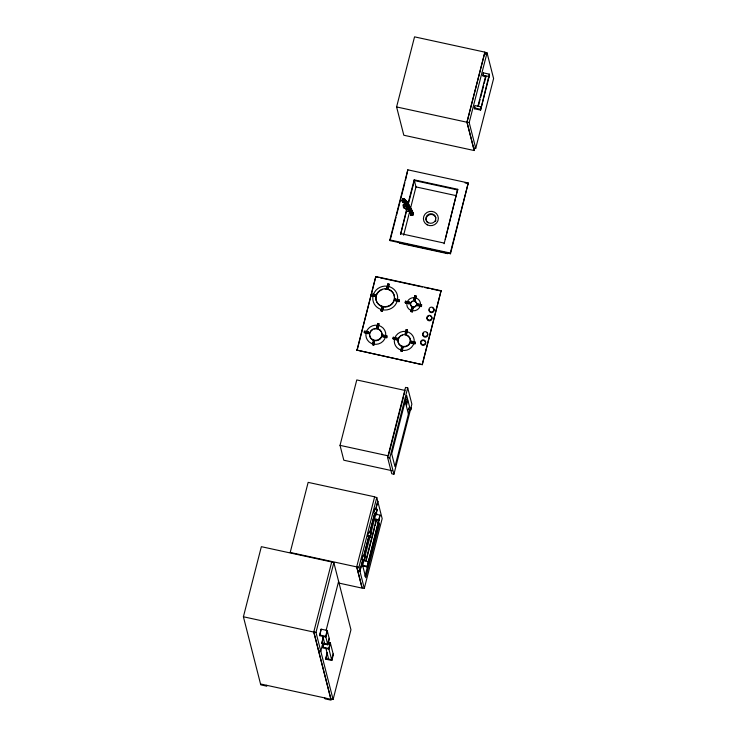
<?xml version="1.0" encoding="UTF-8"?>
<svg xmlns="http://www.w3.org/2000/svg" width="737" height="737" viewBox="0 0 737 737"><rect width="100%" height="100%" fill="white"/><g stroke="black" fill="none" stroke-linecap="round" stroke-linejoin="round"><path stroke-width="1.11" d="M368.951 532.63C368.684 530.041 366.879 538.305 368.196 536.085M408.851 407.837L408.28 409.892L408.63 409.026M403.894 201.91L402.291 201.265L402.872 199.755L402.42 201.514L404.254 201.984M410.804 213.675C410.085 217.222 415.806 214.301 412.527 211.851A8.089 0.709 59 0 0 408.068 203.817A8.089 0.709 59 0 0 404.475 199.183L404.383 199.985M362.853 556.932L362.954 556.343M368.795 533.745L368.887 533.155M374.608 511.192L374.737 510.557M266.582 685.29L266.803 686.175L260.76 684.857L243.403 616.768L261.349 546.679L331.705 561.972L313.75 632.06L331.106 700.15L325.063 698.833L324.842 697.948M474.729 148.303L474.158 150.532L403.812 135.24L396.598 106.939L414.544 36.85L484.9 52.143L485.416 54.51M356.975 350.13L375.815 276.532L441.095 290.719L422.338 364.668L356.975 350.13L422.338 364.668M357.058 350.48L375.815 276.532M371.347 295.666L371.466 293.787L375.225 294.607L375.409 295.316L375.105 296.477L371.347 295.666L371.162 294.957L374.93 295.777L375.105 296.477M364.207 332.166L364.511 330.996L368.27 331.816L368.15 333.695L364.391 332.875L364.207 332.166L367.975 332.986L368.15 333.695M374.93 295.777L375.225 294.607M389.873 239.912L407.819 169.823L468.262 182.96L450.491 253.758L390.048 240.621L389.873 239.912L450.307 253.049L450.491 253.758M390.048 240.621L396.036 217.258M396.607 215.038L404.871 182.767M405.433 180.547L407.819 169.823M367.975 332.986L368.27 331.816M392.158 470.722L343.81 460.22L340.024 445.36L356.772 379.942L405.129 390.453M406.787 210.156L400.606 234.283L406.603 209.446M412.379 211.897A8.052 0.7 59 0 0 407.948 203.909L414.185 179.837L457.705 189.298L445.249 239.359M372.406 344.271L373.337 340.632L374.543 340.899L373.788 345.238L372.581 344.98L372.406 344.271L373.613 344.529L373.788 345.238M376.8 327.099L377.731 323.46L378.938 323.727L378.192 328.066L376.985 327.808L376.8 327.099L378.007 327.357L378.192 328.066M381.057 310.47L381.987 306.832L383.203 307.099L382.448 311.438L381.241 311.171L381.057 310.47L382.263 310.728L382.448 311.438M386.943 287.485L387.874 283.846L389.081 284.113L388.335 288.453L387.128 288.185L386.943 287.485L388.15 287.743L388.335 288.453M407.911 205.77L414.369 180.547L457.88 190.008M372.811 344.068L373.281 342.254M377.215 326.896L377.676 325.081M381.241 311.171L381.987 306.832M387.128 288.185L387.874 283.846M373.613 344.529L374.543 340.899M378.007 327.357L378.938 323.727M382.263 310.728L383.203 307.099M388.15 287.743L389.081 284.113M403.636 235.167L409.809 211.04M410.371 208.847L415.99 186.912L414.185 179.837M382.825 336.21L383.12 335.04L386.888 335.86L386.768 337.739L383.01 336.92L382.825 336.21L386.584 337.03L386.768 337.739M383.01 336.92L383.12 335.04M395.069 300.152L395.364 298.982L399.132 299.802L399.012 301.673L395.244 300.862L395.069 300.152L398.828 300.963L399.012 301.673M386.584 337.03L386.888 335.86M398.828 300.963L399.132 299.802M315.989 632.41L313.815 631.941L330.913 699.035L333.096 699.514L315.989 632.41L333.852 562.672L331.668 562.193M392.978 338.421L393.282 337.251L397.04 338.071L396.921 339.941L393.162 339.131L392.978 338.421L396.736 339.232L396.921 339.941M327.357 631.185L325.855 637.026L319.812 635.709L319.637 635.008L321.129 629.168L327.173 630.476L329.338 638.97L327.845 644.811L321.802 643.493L323.11 636.943M319.812 635.709L321.129 629.168M405.221 302.354L405.516 301.184L409.284 302.004L409.164 303.884L405.405 303.064L405.221 302.354L408.98 303.174L409.164 303.884M405.405 303.064L405.516 301.184M396.736 339.232L397.04 338.071M321.802 643.493L323.294 637.652M408.98 303.174L409.284 302.004M322.742 643.355L320.779 651.213L318.577 650.633M326.169 630.181L338.615 581.364M328.435 642.876L330.443 643.318L328.951 649.159L322.907 647.841L323.479 644.221M327.845 644.811L325.68 636.317L327.173 630.476M322.907 647.841L323.902 643.954M400.808 350.443L401.739 346.814L402.946 347.072L402.199 351.411L400.992 351.153L400.808 350.443L402.015 350.711L402.199 351.411M405.203 333.271L406.133 329.642L407.349 329.9L406.594 334.239L405.387 333.981L405.203 333.271L406.419 333.539L406.594 334.239M410.924 310.959L411.854 307.329L413.061 307.587L412.305 311.935L411.099 311.668L410.924 310.959L412.13 311.226L412.305 311.935M413.908 299.277L414.839 295.648L416.055 295.906L415.3 300.245L414.093 299.987L413.908 299.277L415.124 299.544L415.3 300.245M400.992 351.153L401.739 346.814M411.099 311.668L411.568 309.853M414.093 299.987L414.839 295.648M402.015 350.711L402.946 347.072M406.419 333.539L407.349 329.9M412.13 311.226L413.061 307.587M415.124 299.544L416.055 295.906M329.153 638.26L327.661 644.101L321.618 642.784M325.791 659.164L327.108 652.614L325.791 659.164L331.834 660.481L333.336 654.64L330.268 642.609L328.251 642.176M331.834 660.481L328.766 648.449L330.268 642.609M417.547 305.035L417.851 303.865L421.61 304.685L421.49 306.564L417.732 305.744L417.547 305.035L421.315 305.855L421.49 306.564M417.732 305.744L417.851 303.865M474.158 150.532L466.945 122.231L484.9 52.143M467.009 122.112L484.863 52.373L487.046 52.843L493.597 78.555L475.733 148.294L473.559 147.824L467.009 122.112L469.183 122.582L475.733 148.294M410.988 342.337L411.292 341.167L415.051 341.986L414.931 343.857L411.172 343.037L410.988 342.337L414.747 343.147L414.931 343.857M411.172 343.037L411.292 341.167M421.315 305.855L421.61 304.685M333.152 653.931L331.659 659.772L325.616 658.454M469.183 122.582L487.046 52.843M356.69 566.9L374.636 496.812L308.149 482.367L290.203 552.455L356.69 566.9L362.097 588.126L338.827 583.068M484.255 83.226L485.923 76.722L482.901 76.058L483.279 72.843L489.322 74.151L489.543 75.036L480.57 110.089L474.527 108.772L474.306 107.888L474.895 105.548L480.948 106.865L481.169 107.749M474.527 108.772L474.923 107.215M414.747 343.147L415.051 341.986M358.919 567.26L356.745 566.781L362.125 587.896L364.299 588.375L358.919 567.26L376.782 497.512L374.608 497.042M410.445 409.717L393.917 474.241L391.743 473.771L387.598 457.502L405.543 387.404L407.718 387.883L411.872 404.152L411.016 407.487M403.425 397.105L388.371 455.871L340.024 445.36M403.996 394.885L404.843 391.559M477.917 106.211L485.701 75.837L485.923 76.722M478.424 106.008L480.091 99.495M480.644 97.33L483.702 85.4M362.733 560.019L359.896 571.092L357.721 570.622M363.866 555.597L368.97 535.67M369.817 532.344L374.636 513.532M375.778 509.101L377.759 501.353M444.125 243.744L457.705 189.298M362.761 560.129L359.923 571.203L357.749 570.724M363.894 555.698L368.997 535.771M369.845 532.455L374.663 513.634M375.796 509.212L377.786 501.455M393.917 474.241L389.772 457.972L407.718 387.883M370.628 534.353L362.65 565.5L365.764 577.716L379.435 524.329L378.588 521.004M371.199 532.132L376.036 513.228M480.57 110.089L489.322 74.151M365.745 561.004L376.423 519.299L375.197 525.499M366.206 560.617L374.636 527.692M362.309 565.859L367.146 566.91L380.043 515.154L375.207 514.104M333.096 699.514L350.95 629.767L333.852 562.672M367.146 566.91L380.043 515.154M364.962 576.371L378.348 524.099L377.786 521.879M409.671 409.201L394.968 466.632L391.716 453.9L406.677 395.493L409.919 408.224M364.299 588.375L382.162 518.636L376.782 497.512M450.307 253.049L468.262 182.96M422.246 364.318L441.095 290.719M406.52 209.05L406.455 209.815M402.688 199.322L402.743 201.717L402.724 200.998A7.434 0.654 59 0 1 407.036 206.885M407.211 207.125L407.69 207.456M408.197 209.28L407.616 209.225M362.254 559.272L361.867 559.936L363.028 555.422M410.933 213.739L410.822 214.568M410.933 214.826C412.084 216.475 414.332 213.647 412.25 213.14M373.981 513.265L373.945 511.036L374.875 508.779M406.253 209.207L406.419 209.769M402.706 200.049C401.232 200.961 404.291 202.592 402.992 201.837M404.042 206.084L403.701 206.821L404.217 206.756M406.188 209.299L406.686 208.7M406.437 209.078L407.607 207.935L406.99 208.46M409.293 210.542L407.616 211.464L409.376 209.612M406.363 209.907L406.888 209.603M404.18 201.864L403.876 201.284M406.686 209.723L406.096 209.704M482.68 75.183L488.723 76.491L488.944 77.376M474.306 107.888L480.349 109.205M396.598 106.939L466.945 122.231M465.084 182.942L468.437 183.67M415.99 186.912L456.157 195.646M400.431 233.574L443.941 243.035M399.39 243.173L447.746 253.675M375.907 276.891L378.118 277.37M380.338 277.849L422.375 286.988M424.586 287.467L429.017 288.425M431.228 288.913L441.187 291.078M407.579 302.308L409.459 302.714M413.236 308.296L412.029 308.029L411.854 307.329M382.171 307.541L383.378 307.799M407.524 330.609L406.317 330.342L406.133 329.642M387.598 457.502L389.772 457.972M377.261 523.86L379.435 524.329M363.332 560.479L368.168 561.53L368.343 562.239M362.134 565.15L366.971 566.209M243.403 616.768L313.75 632.06M319.637 635.008L325.68 636.317M322.723 647.141L328.766 648.449M260.53 683.973L330.885 699.266M412.287 213.011L413.227 213.813M412.563 212.155A8.411 0.737 59 0 0 407.93 203.799A8.411 0.737 59 0 0 404.189 198.981L404.705 200.142L404.687 199.46A7.748 0.673 59 0 1 408.132 203.891A7.748 0.673 59 0 1 412.398 211.583M404.208 199.718L404.705 200.188M402.282 201.247L402.255 199.819M413.273 214.126L412.195 211.362A7.398 0.645 59 0 0 408.114 204.02A7.398 0.645 59 0 0 404.834 199.782M413.227 214.449L412.269 211.657A7.748 0.673 59 0 0 408.003 203.974A7.748 0.673 59 0 0 404.558 199.534L404.576 200.215M413.098 214.753L411.928 211.197A7.075 0.617 59 0 0 410.749 208.82M412.969 214.688L412.259 212.698A8.77 0.765 59 0 0 404.41 199.69M412.895 215.02L412.167 213.011A9.037 0.792 59 0 0 407.192 204.038A9.037 0.792 59 0 0 403.176 198.861L403.194 199.598M412.784 214.928L412.066 212.929A8.89 0.774 59 0 0 407.165 204.103A8.89 0.774 59 0 0 403.213 199.008M412.619 215.232L411.9 213.223A9.084 0.792 59 0 0 406.888 204.204A9.084 0.792 59 0 0 402.853 198.999M412.545 215.112L411.826 213.113A8.936 0.783 59 0 0 406.898 204.241A8.936 0.783 59 0 0 402.936 199.128M412.296 215.37L411.541 213.242A8.89 0.774 59 0 0 407.248 205.374A8.89 0.774 59 0 0 402.992 199.432M411.237 213.306L411.955 215.434M410.896 213.426L411.615 215.416M411.292 215.315L410.583 213.343A8.411 0.737 59 0 0 405.949 204.987A8.411 0.737 59 0 0 402.209 200.169M411.016 215.14L409.947 212.394A7.075 0.617 59 0 0 407.939 208.497M410.813 214.9L409.984 212.689A7.398 0.645 59 0 0 405.903 205.347A7.398 0.645 59 0 0 402.623 201.109M483.279 72.843L483.5 73.728M395.364 298.982L395.548 299.692M393.282 337.251L393.457 337.961M405.184 401.333L408.427 414.065M377.731 323.46L377.915 324.169M376.321 512.114L376.893 514.334M375.52 512.989L376.082 515.209M322.834 636.372L324.639 643.447M325.929 648.505L328.638 659.118M403.867 198.852L403.885 199.57M403.922 201.431L403.94 202.122M403.848 199.709L403.83 198.999A8.586 0.746 59 0 1 407.644 203.909A8.586 0.746 59 0 1 412.379 212.431M403.544 199.681L403.517 198.806A8.899 0.774 59 0 1 407.478 203.909A8.899 0.774 59 0 1 412.379 212.753M403.572 201.33L403.59 202.178M403.259 201.293L403.24 202.141M402.918 202.021L402.899 201.312A7.075 0.617 59 0 1 407.008 206.922M402.531 200.317L402.586 199.22A9.037 0.792 59 0 1 406.594 204.398A9.037 0.792 59 0 1 411.578 213.362M402.642 201.818L402.531 200.759A7.748 0.673 59 0 1 405.967 205.19A7.748 0.673 59 0 1 410.242 212.882M402.42 201.56L402.374 199.497A8.899 0.774 59 0 1 406.327 204.6A8.899 0.774 59 0 1 411.237 213.435M435.88 220.271A4.993 4.772 -14.3 0 1 435.41 221.441M427.598 222.74A4.993 4.772 -14.3 0 1 428.473 215.176A4.993 4.772 -14.3 0 1 435.834 217.793M406.087 204.72A1.483 1.419 -14.3 0 1 404.309 206.535A1.483 1.419 -14.3 0 1 403.6 204.177M405.074 208.11A1.446 1.382 -14.3 0 1 403.784 206.074M403.802 201.413A6.716 0.59 59 0 1 404.889 202.712M409.79 210.846A6.716 0.59 59 0 1 410.251 211.841M403.231 201.441A6.799 0.599 59 0 1 404.558 202.841M405.359 203.974A6.799 0.599 59 0 1 406.244 205.337M408.068 208.35A6.799 0.599 59 0 1 409.993 212.081M402.973 201.183A7.149 0.626 59 0 1 404.373 202.657M405.212 203.845A7.149 0.626 59 0 1 407.119 206.848M409.597 211.307A7.149 0.626 59 0 1 410.094 212.376M408.012 208.553A7.434 0.654 59 0 1 410.122 212.643M402.411 200.473A8.052 0.7 59 0 1 405.986 205.079A8.052 0.7 59 0 1 410.417 213.076M402.393 199.856A8.586 0.746 59 0 1 406.207 204.775A8.586 0.746 59 0 1 410.942 213.297M403.526 198.962A8.77 0.765 59 0 1 403.821 199.073M404.116 199.11A8.337 0.728 59 0 1 407.819 203.882A8.337 0.728 59 0 1 412.416 212.164M404.364 199.294A8.052 0.7 59 0 1 407.948 203.909M404.687 199.819A7.434 0.654 59 0 1 406.142 201.348M407.017 202.592A7.434 0.654 59 0 1 412.084 211.464M404.88 200.123A7.075 0.617 59 0 1 407.1 202.758M408.022 204.177A7.075 0.617 59 0 1 409.919 207.309M402.264 200.51A8.089 0.709 59 0 1 405.857 205.144A8.089 0.709 59 0 1 410.316 213.177M402.365 200.169A8.337 0.728 59 0 1 402.642 200.271M403.203 200.851A8.337 0.728 59 0 1 410.085 211.97M404.972 200.215A7.149 0.626 59 0 1 406.133 201.597M408.878 205.789A7.149 0.626 59 0 1 409.818 207.392M405.074 200.556A6.799 0.599 59 0 1 406.179 201.864M408.786 205.853A6.799 0.599 59 0 1 409.68 207.373M404.567 201.966A6.449 0.562 59 0 1 405.184 202.758M406.004 205.089A1.336 1.281 -14.3 0 1 404.346 206.397A1.336 1.281 -14.3 0 1 403.498 204.545M405.82 205.393A1.188 1.133 -14.3 0 1 404.383 206.259A1.188 1.133 -14.3 0 1 403.517 204.895M405.055 208.018A1.446 1.391 -14.3 0 1 403.618 206.332M405.516 208.23A1.741 1.667 -14.3 0 1 403.498 205.872M388.261 289.512A9.36 8.955 -14.3 0 1 393.134 302.686A9.36 8.955 -14.3 0 1 378.569 304.492A9.36 8.955 -14.3 0 1 380.412 290.479M381.121 290.083A9.36 8.955 -14.3 0 1 382.641 289.494M385.055 289.088A9.36 8.955 -14.3 0 1 387.478 289.3M378.496 325.459A9.986 9.553 -14.3 0 1 385.755 335.455M385.442 337.104A9.986 9.553 -14.3 0 1 373.466 344.096A9.986 9.553 -14.3 0 1 366.105 332.931A9.986 9.553 -14.3 0 1 377.657 325.293M406.64 331.576A9.986 9.553 -14.3 0 1 414.093 342.198M413.918 343.018A9.986 9.553 -14.3 0 1 401.858 350.268M401.02 350.047A9.986 9.553 -14.3 0 1 394.581 338.817M394.82 338.016A9.986 9.553 -14.3 0 1 405.792 331.429M425.009 341.222A2.497 2.386 -14.3 0 1 425.166 344.446A2.497 2.386 -14.3 0 1 421.822 344.944A2.497 2.386 -14.3 0 1 421.094 341.802M421.997 340.909A2.497 2.386 -14.3 0 1 422.605 340.66M423.886 340.623A2.497 2.386 -14.3 0 1 424.494 340.853M431.661 317.14A2.497 2.386 -14.3 0 1 429.901 320.779A2.497 2.386 -14.3 0 1 427.119 317.896M427.349 317.306A2.497 2.386 -14.3 0 1 427.736 316.799M428.243 316.394A2.497 2.386 -14.3 0 1 428.842 316.136M430.74 316.302A2.497 2.386 -14.3 0 1 431.256 316.661M432.831 308.121A2.497 2.386 -14.3 0 1 433.9 311.171A2.497 2.386 -14.3 0 1 430.823 312.525A2.497 2.386 -14.3 0 1 429.21 309.715M427.073 333.013A2.497 2.386 -14.3 0 1 427.138 336.404A2.497 2.386 -14.3 0 1 423.618 336.533A2.497 2.386 -14.3 0 1 423.554 333.152M414.387 301.322A3.123 2.985 -14.3 0 1 416.488 305.394A3.123 2.985 -14.3 0 1 411.909 306.758A3.123 2.985 -14.3 0 1 411.393 302.207M412.029 301.709A3.123 2.985 -14.3 0 1 412.775 301.378M405.746 335.077A6.246 5.97 -14.3 0 1 409.938 343.23A6.246 5.97 -14.3 0 1 400.771 345.957A6.246 5.97 -14.3 0 1 399.758 336.864M401.029 335.86A6.246 5.97 -14.3 0 1 402.522 335.206M374.11 329.034A6.246 5.97 -14.3 0 1 381.95 333.465A6.246 5.97 -14.3 0 1 376.506 340.687A6.246 5.97 -14.3 0 1 369.615 334.985M369.799 333.428A6.246 5.97 -14.3 0 1 372.627 329.688M420.293 305.68A6.863 6.569 -14.3 0 1 406.796 304.51M407.644 301.184A6.863 6.569 -14.3 0 1 413.512 297.656M415.29 297.812A6.863 6.569 -14.3 0 1 420.486 303.976M388.224 286.38A12.483 11.939 -14.3 0 1 397.538 299.664M397.326 300.696A12.483 11.939 -14.3 0 1 382.245 309.743M381.204 309.476A12.483 11.939 -14.3 0 1 373.143 295.436M373.456 294.432A12.483 11.939 -14.3 0 1 387.165 286.196M364.207 559.687L364.29 560.461L365.414 555.68L364.207 559.687M370.149 536.499L370.223 537.273L371.291 532.39L370.149 536.499M376.082 513.311L376.165 514.085L377.224 509.203L376.082 513.311M410.656 410.03L411.228 407.976L410.656 410.03M407.192 399.178L406.124 403.379L406.575 405.184L407.653 400.974L407.192 399.178M378.846 519.825L374.009 518.774L374.193 519.484L379.021 520.534L378.846 519.825M427.257 224.877A7.49 7.167 -14.3 0 0 438.34 218.216A7.49 7.167 -14.3 0 0 427.009 212.44A7.49 7.167 -14.3 0 0 427.257 224.877M428.464 222.758A4.993 4.772 -14.3 0 0 435.853 218.318A4.993 4.772 -14.3 0 0 428.298 214.467A4.993 4.772 -14.3 0 0 428.464 222.758M380.633 305.662A9.36 8.955 -14.3 0 0 394.479 297.343A9.36 8.955 -14.3 0 0 380.32 290.12A9.36 8.955 -14.3 0 0 380.633 305.662M421.831 344.345A2.497 2.386 -14.3 0 0 425.562 342.189A2.497 2.386 -14.3 0 0 421.822 340.199A2.497 2.386 -14.3 0 0 421.831 344.345M428.151 319.83A2.497 2.386 -14.3 0 0 431.845 317.619A2.497 2.386 -14.3 0 0 428.068 315.694A2.497 2.386 -14.3 0 0 428.151 319.83M430.242 311.659A2.497 2.386 -14.3 0 0 433.936 309.439A2.497 2.386 -14.3 0 0 430.159 307.513A2.497 2.386 -14.3 0 0 430.242 311.659M423.959 336.192A2.497 2.386 -14.3 0 0 427.653 333.972A2.497 2.386 -14.3 0 0 423.876 332.046A2.497 2.386 -14.3 0 0 423.959 336.192M412.047 306.537A3.123 2.985 -14.3 0 0 416.663 303.764A3.123 2.985 -14.3 0 0 411.946 301.359A3.123 2.985 -14.3 0 0 412.047 306.537M401.149 345.865A6.246 5.97 -14.3 0 0 410.38 340.319A6.246 5.97 -14.3 0 0 400.937 335.51A6.246 5.97 -14.3 0 0 401.149 345.865M372.738 339.693A6.246 5.97 -14.3 0 0 381.978 334.147A6.246 5.97 -14.3 0 0 372.535 329.328A6.246 5.97 -14.3 0 0 372.738 339.693"/></g></svg>
